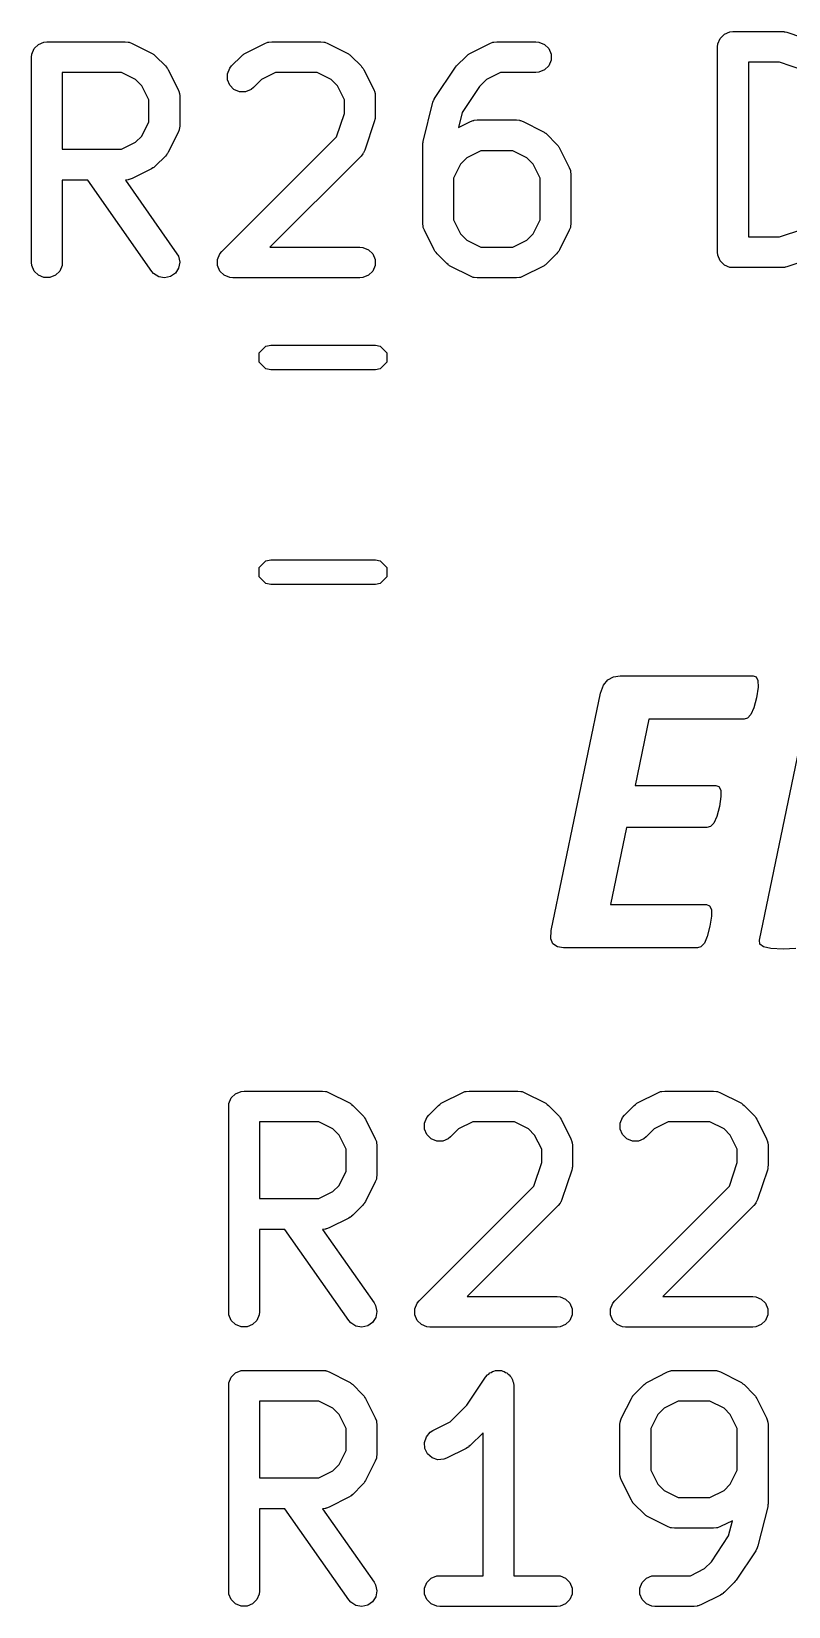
# Model space of a CAD drawing. Extents: x 34.8 to 94.5, y -157.8 to -74.1.
# Drawn here: x 53.65 to 57.34, y -156.49 to -148.82 of the extents above; entities that cross this region are included whole.
import ezdxf

# ---------------------------------------------------------------- set-up
doc = ezdxf.new("R2010")
doc.units = 0
doc.layers.add('BLACK', color=7, linetype='CONTINUOUS')

msp = doc.modelspace()

# ---------------------------------------------------------------- linework, layer by layer
at = {"layer": 'BLACK', "linetype": 'CONTINUOUS'}
for p, q in [((53.684046, -148.882459), (53.711082, -148.87126)), ((53.711082, -148.87126), (53.725714, -148.869819)), ((53.725714, -148.869819), (54.106666, -148.869819)), ((54.106666, -148.869819), (54.121298, -148.87126)), ((54.121298, -148.87126), (54.123787, -148.872291)), ((54.123787, -148.872291), (54.126475, -148.872482)), ((54.126475, -148.872482), (54.140207, -148.877737)), ((54.787411, -148.877737), (54.801142, -148.872482)), ((54.801142, -148.872482), (54.803831, -148.87229)), ((54.803831, -148.87229), (54.80632, -148.87126)), ((54.80632, -148.87126), (54.820952, -148.869819)), ((54.820952, -148.869819), (55.059047, -148.869819)), ((55.059047, -148.869819), (55.073679, -148.87126)), ((55.073679, -148.87126), (55.076168, -148.872291)), ((55.076168, -148.872291), (55.078856, -148.872482)), ((55.078856, -148.872482), (55.092588, -148.877737)), ((55.882649, -148.877737), (55.89638, -148.872482)), ((55.89638, -148.872482), (55.899069, -148.87229)), ((55.899069, -148.87229), (55.901558, -148.87126)), ((55.901558, -148.87126), (55.91619, -148.869819)), ((55.91619, -148.869819), (56.106666, -148.869819)), ((56.106666, -148.869819), (56.121298, -148.87126)), ((56.121298, -148.87126), (56.148334, -148.882459)), ((56.992155, -148.880187), (57.003354, -148.853151)), ((57.003354, -148.853151), (57.024046, -148.832459)), ((57.024046, -148.832459), (57.051082, -148.82126)), ((57.051082, -148.82126), (57.065714, -148.819819)), ((57.065714, -148.819819), (57.303809, -148.819819)), ((57.303809, -148.819819), (57.311214, -148.820548)), ((57.311214, -148.820548), (57.313189, -148.820408)), ((57.313189, -148.820408), (57.315786, -148.820998)), ((57.315786, -148.820998), (57.318441, -148.82126)), ((57.318441, -148.82126), (57.320272, -148.822018)), ((57.320272, -148.822018), (57.327526, -148.823668)), ((57.327526, -148.823668), (57.470383, -148.871287)), ((53.650714, -148.944819), (53.652155, -148.930187)), ((53.650714, -149.944819), (53.650714, -148.944819)), ((53.652155, -148.930187), (53.663354, -148.903151)), ((53.663354, -148.903151), (53.684046, -148.882459)), ((54.140207, -148.877737), (54.235445, -148.925356)), ((54.235445, -148.925356), (54.241744, -148.92932)), ((54.241744, -148.92932), (54.243572, -148.930078)), ((54.243572, -148.930078), (54.245628, -148.931766)), ((54.245628, -148.931766), (54.247888, -148.933188)), ((54.247888, -148.933188), (54.249187, -148.934686)), ((54.249187, -148.934686), (54.254937, -148.939405)), ((54.254937, -148.939405), (54.302556, -148.987024)), ((54.625062, -148.987024), (54.672681, -148.939405)), ((54.672681, -148.939405), (54.67843, -148.934686)), ((54.67843, -148.934686), (54.67973, -148.933188)), ((54.67973, -148.933188), (54.681989, -148.931766)), ((54.681989, -148.931766), (54.684046, -148.930078)), ((54.684046, -148.930078), (54.685873, -148.92932)), ((54.685873, -148.92932), (54.692173, -148.925356)), ((54.692173, -148.925356), (54.787411, -148.877737)), ((55.092588, -148.877737), (55.187826, -148.925356)), ((55.187826, -148.925356), (55.194125, -148.92932)), ((55.194125, -148.92932), (55.195953, -148.930078)), ((55.195953, -148.930078), (55.198009, -148.931766)), ((55.198009, -148.931766), (55.200269, -148.933188)), ((55.200269, -148.933188), (55.201568, -148.934686)), ((55.201568, -148.934686), (55.207318, -148.939405)), ((55.207318, -148.939405), (55.254937, -148.987024)), ((55.7203, -148.987024), (55.767919, -148.939405)), ((55.767919, -148.939405), (55.773668, -148.934686)), ((55.773668, -148.934686), (55.774968, -148.933188)), ((55.774968, -148.933188), (55.777227, -148.931766)), ((55.777227, -148.931766), (55.779284, -148.930078)), ((55.779284, -148.930078), (55.781111, -148.92932)), ((55.781111, -148.92932), (55.787411, -148.925356)), ((55.787411, -148.925356), (55.882649, -148.877737)), ((56.148334, -148.882459), (56.169026, -148.903151)), ((56.169026, -148.903151), (56.180225, -148.930187)), ((56.180225, -148.930187), (56.180225, -148.959451)), ((56.990714, -148.894819), (56.992155, -148.880187)), ((56.990714, -149.894819), (56.990714, -148.894819)), ((54.088961, -149.019819), (53.800714, -149.019819)), ((53.800714, -149.019819), (53.800714, -149.393628)), ((54.157477, -149.054077), (54.088961, -149.019819)), ((54.302556, -148.987024), (54.307274, -148.992773)), ((54.307274, -148.992773), (54.308773, -148.994073)), ((54.308773, -148.994073), (54.310194, -148.996332)), ((54.310194, -148.996332), (54.311883, -148.998389)), ((54.311883, -148.998389), (54.31264, -149.000216)), ((54.31264, -149.000216), (54.316605, -149.006516)), ((54.316605, -149.006516), (54.364224, -149.101754)), ((54.604536, -149.025426), (54.615735, -148.998389)), ((54.604536, -149.054688), (54.604536, -149.025426)), ((54.615735, -148.998389), (54.625062, -148.987024)), ((54.838657, -149.019819), (54.770141, -149.054077)), ((55.041342, -149.019819), (54.838657, -149.019819)), ((55.109858, -149.054077), (55.041342, -149.019819)), ((55.254937, -148.987024), (55.259655, -148.992773)), ((55.259655, -148.992773), (55.261154, -148.994073)), ((55.261154, -148.994073), (55.262575, -148.996332)), ((55.262575, -148.996332), (55.264264, -148.998389)), ((55.264264, -148.998389), (55.265021, -149.000216)), ((55.265021, -149.000216), (55.268986, -149.006516)), ((55.268986, -149.006516), (55.316605, -149.101754)), ((55.615691, -149.141311), (55.710929, -148.998454)), ((55.710929, -148.998454), (55.710963, -148.998411)), ((55.710963, -148.998411), (55.710973, -148.998389)), ((55.710973, -148.998389), (55.715461, -148.99292)), ((55.715461, -148.99292), (55.720245, -148.987079)), ((55.720245, -148.987079), (55.720266, -148.987064)), ((55.720266, -148.987064), (55.7203, -148.987024)), ((55.933895, -149.019819), (55.865379, -149.054077)), ((56.106666, -149.019819), (55.933895, -149.019819)), ((56.121298, -149.018378), (56.106666, -149.019819)), ((56.148334, -149.007179), (56.121298, -149.018378)), ((56.169026, -148.986487), (56.148334, -149.007179)), ((56.180225, -148.959451), (56.169026, -148.986487)), ((57.291639, -148.969819), (57.140714, -148.969819)), ((57.140714, -148.969819), (57.140714, -149.819819)), ((57.406152, -149.00799), (57.291639, -148.969819)), ((54.187884, -149.084484), (54.157477, -149.054077)), ((54.222142, -149.153), (54.187884, -149.084484)), ((54.364224, -149.101754), (54.369479, -149.115485)), ((54.615735, -149.081725), (54.604536, -149.054688)), ((54.636427, -149.102417), (54.615735, -149.081725)), ((54.663464, -149.113616), (54.636427, -149.102417)), ((54.719763, -149.102417), (54.692726, -149.113616)), ((54.731128, -149.09309), (54.719763, -149.102417)), ((54.770141, -149.054077), (54.731128, -149.09309)), ((55.140265, -149.084484), (55.109858, -149.054077)), ((55.174523, -149.153), (55.140265, -149.084484)), ((55.316605, -149.101754), (55.32186, -149.115485)), ((55.831617, -149.087838), (55.747705, -149.213707)), ((55.865379, -149.054077), (55.831617, -149.087838)), ((54.222142, -149.260447), (54.222142, -149.153)), ((54.369479, -149.115485), (54.36967, -149.118174)), ((54.36967, -149.118174), (54.370701, -149.120663)), ((54.370701, -149.120663), (54.372142, -149.135295)), ((54.372142, -149.135295), (54.372142, -149.278152)), ((54.692726, -149.113616), (54.663464, -149.113616)), ((55.174523, -149.218363), (55.174523, -149.153)), ((55.32186, -149.115485), (55.322051, -149.118174)), ((55.322051, -149.118174), (55.323082, -149.120663)), ((55.323082, -149.120663), (55.324523, -149.135295)), ((55.324523, -149.135295), (55.324523, -149.230533)), ((55.557715, -149.3552), (55.605334, -149.164724)), ((55.605334, -149.164724), (55.608414, -149.156101)), ((55.608414, -149.156101), (55.608774, -149.154285)), ((55.608774, -149.154285), (55.609652, -149.152637)), ((55.609652, -149.152637), (55.610281, -149.150878)), ((55.610281, -149.150878), (55.611384, -149.149389)), ((55.611384, -149.149389), (55.615691, -149.141311)), ((55.136351, -149.332876), (55.174523, -149.218363)), ((55.320674, -149.254251), (55.273055, -149.397107)), ((55.322323, -149.246995), (55.320674, -149.254251)), ((55.323082, -149.245165), (55.322323, -149.246995)), ((55.323343, -149.242511), (55.323082, -149.245165)), ((55.323934, -149.239914), (55.323343, -149.242511)), ((55.324523, -149.230533), (55.323793, -149.237939)), ((55.323793, -149.237939), (55.323934, -149.239914)), ((55.747705, -149.213707), (55.729181, -149.287804)), ((55.787411, -149.258689), (55.801142, -149.253434)), ((55.801142, -149.253434), (55.803831, -149.253242)), ((55.803831, -149.253242), (55.80632, -149.252212)), ((55.80632, -149.252212), (55.820952, -149.250771)), ((55.820952, -149.250771), (56.011428, -149.250771)), ((56.011428, -149.250771), (56.02606, -149.252212)), ((56.02606, -149.252212), (56.028549, -149.253243)), ((56.028549, -149.253243), (56.031237, -149.253434)), ((56.031237, -149.253434), (56.044969, -149.258689)), ((54.157477, -149.35937), (54.187884, -149.328963)), ((54.187884, -149.328963), (54.222142, -149.260447)), ((54.364224, -149.311693), (54.316605, -149.406931)), ((54.369479, -149.297962), (54.364224, -149.311693)), ((54.36967, -149.295272), (54.369479, -149.297962)), ((54.370701, -149.292784), (54.36967, -149.295272)), ((54.372142, -149.278152), (54.370701, -149.292784)), ((54.577443, -149.891786), (55.136351, -149.332876)), ((55.729181, -149.287804), (55.787411, -149.258689)), ((56.044969, -149.258689), (56.140207, -149.306308)), ((56.140207, -149.306308), (56.146506, -149.310272)), ((56.146506, -149.310272), (56.148334, -149.31103)), ((56.148334, -149.31103), (56.15039, -149.312718)), ((56.15039, -149.312718), (56.15265, -149.31414)), ((56.15265, -149.31414), (56.153949, -149.315638)), ((56.153949, -149.315638), (56.159699, -149.320357)), ((56.159699, -149.320357), (56.207318, -149.367976)), ((53.800714, -149.393628), (54.088961, -149.393628)), ((54.088961, -149.393628), (54.157477, -149.35937)), ((54.316605, -149.406931), (54.31264, -149.41323)), ((55.267061, -149.410533), (55.265296, -149.412567)), ((55.273055, -149.397107), (55.267061, -149.410533)), ((55.555476, -149.37339), (55.555727, -149.370836)), ((55.555476, -149.754342), (55.555476, -149.37339)), ((55.555565, -149.369744), (55.556374, -149.36427)), ((55.555727, -149.370836), (55.555565, -149.369744)), ((55.556374, -149.36427), (55.556917, -149.358758)), ((55.556917, -149.358758), (55.557339, -149.357736)), ((55.557339, -149.357736), (55.557715, -149.3552)), ((55.838657, -149.400771), (55.770141, -149.435029)), ((55.993723, -149.400771), (55.838657, -149.400771)), ((56.062239, -149.435029), (55.993723, -149.400771)), ((56.207318, -149.367976), (56.212036, -149.373725)), ((56.212036, -149.373725), (56.213535, -149.375025)), ((56.213535, -149.375025), (56.214956, -149.377284)), ((56.214956, -149.377284), (56.216645, -149.379341)), ((56.216645, -149.379341), (56.217402, -149.381168)), ((56.217402, -149.381168), (56.221367, -149.387468)), ((56.221367, -149.387468), (56.268986, -149.482706)), ((54.235445, -149.488091), (54.140207, -149.53571)), ((54.241744, -149.484126), (54.235445, -149.488091)), ((54.243572, -149.483369), (54.241744, -149.484126)), ((54.245628, -149.48168), (54.243572, -149.483369)), ((54.247888, -149.480259), (54.245628, -149.48168)), ((54.249187, -149.47876), (54.247888, -149.480259)), ((54.254937, -149.474042), (54.249187, -149.47876)), ((54.302556, -149.426423), (54.254937, -149.474042)), ((54.307274, -149.420673), (54.302556, -149.426423)), ((54.308773, -149.419374), (54.307274, -149.420673)), ((54.310194, -149.417114), (54.308773, -149.419374)), ((54.311883, -149.415058), (54.310194, -149.417114)), ((54.31264, -149.41323), (54.311883, -149.415058)), ((55.254937, -149.426423), (54.811542, -149.869819)), ((55.264265, -149.415058), (55.254937, -149.426423)), ((55.265296, -149.412567), (55.264265, -149.415058)), ((55.739734, -149.465436), (55.705476, -149.533952)), ((55.770141, -149.435029), (55.739734, -149.465436)), ((56.092646, -149.465436), (56.062239, -149.435029)), ((56.126904, -149.533952), (56.092646, -149.465436)), ((56.268986, -149.482706), (56.274241, -149.496437)), ((53.92476, -149.543628), (53.800714, -149.543628)), ((53.800714, -149.543628), (53.800714, -149.944819)), ((54.2357, -149.987829), (53.92476, -149.543628)), ((54.121298, -149.542187), (54.107781, -149.543518)), ((54.107781, -149.543518), (54.358585, -149.90181)), ((54.123787, -149.541155), (54.121298, -149.542187)), ((54.126475, -149.540965), (54.123787, -149.541155)), ((54.140207, -149.53571), (54.126475, -149.540965)), ((55.705476, -149.533952), (55.705476, -149.736637)), ((56.126904, -149.736637), (56.126904, -149.533952)), ((56.274241, -149.496437), (56.274432, -149.499126)), ((56.274432, -149.499126), (56.275463, -149.501615)), ((56.275463, -149.501615), (56.276904, -149.516247)), ((56.276904, -149.516247), (56.276904, -149.754342)), ((55.556917, -149.768974), (55.555476, -149.754342)), ((55.557948, -149.771463), (55.556917, -149.768974)), ((55.558139, -149.774151), (55.557948, -149.771463)), ((55.563394, -149.787883), (55.558139, -149.774151)), ((55.611013, -149.883121), (55.563394, -149.787883)), ((55.705476, -149.736637), (55.739734, -149.805153)), ((56.092645, -149.805153), (56.126904, -149.736637)), ((56.268986, -149.787883), (56.221367, -149.883121)), ((56.274241, -149.774152), (56.268986, -149.787883)), ((56.274432, -149.771462), (56.274241, -149.774152)), ((56.275463, -149.768974), (56.274432, -149.771462)), ((56.276904, -149.754342), (56.275463, -149.768974)), ((57.291639, -149.819819), (57.406152, -149.781647)), ((54.811542, -149.869819), (55.249523, -149.869819)), ((55.249523, -149.869819), (55.264155, -149.87126)), ((55.264155, -149.87126), (55.291191, -149.882459)), ((55.739734, -149.805153), (55.770141, -149.835561)), ((55.770141, -149.835561), (55.838657, -149.869819)), ((55.838657, -149.869819), (55.993723, -149.869819)), ((55.993723, -149.869819), (56.062238, -149.835561)), ((56.062238, -149.835561), (56.092645, -149.805153)), ((57.140714, -149.819819), (57.291639, -149.819819)), ((53.652155, -149.959451), (53.650714, -149.944819)), ((53.800714, -149.944819), (53.799273, -149.959451)), ((54.358585, -149.90181), (54.365795, -149.914623)), ((54.365795, -149.914623), (54.372124, -149.943194)), ((54.372124, -149.943194), (54.367039, -149.972012)), ((54.556917, -149.930187), (54.568116, -149.903151)), ((54.556917, -149.959451), (54.556917, -149.930187)), ((54.568116, -149.903151), (54.577443, -149.891786)), ((55.291191, -149.882459), (55.311883, -149.903151)), ((55.311883, -149.903151), (55.323082, -149.930187)), ((55.323082, -149.930187), (55.323082, -149.959451)), ((55.614976, -149.889417), (55.611013, -149.883121)), ((55.615734, -149.891247), (55.614976, -149.889417)), ((55.617423, -149.893305), (55.615734, -149.891247)), ((55.618845, -149.895564), (55.617423, -149.893305)), ((55.620343, -149.896863), (55.618845, -149.895564)), ((55.625061, -149.902612), (55.620343, -149.896863)), ((55.67268, -149.950232), (55.625061, -149.902612)), ((56.207318, -149.902613), (56.1597, -149.950232)), ((56.212036, -149.896863), (56.207318, -149.902613)), ((56.213535, -149.895564), (56.212036, -149.896863)), ((56.214956, -149.893305), (56.213535, -149.895564)), ((56.216646, -149.891247), (56.214956, -149.893305)), ((56.217403, -149.889417), (56.216646, -149.891247)), ((56.221367, -149.883121), (56.217403, -149.889417)), ((56.992155, -149.909451), (56.990714, -149.894819)), ((57.003354, -149.936487), (56.992155, -149.909451)), ((57.024046, -149.957179), (57.003354, -149.936487)), ((57.470383, -149.918351), (57.327526, -149.96597)), ((53.663354, -149.986487), (53.652155, -149.959451)), ((53.684046, -150.007179), (53.663354, -149.986487)), ((53.711082, -150.018378), (53.684046, -150.007179)), ((53.740346, -150.018378), (53.711082, -150.018378)), ((53.767382, -150.007179), (53.740346, -150.018378)), ((53.788074, -149.986487), (53.767382, -150.007179)), ((53.799273, -149.959451), (53.788074, -149.986487)), ((54.245271, -149.998989), (54.2357, -149.987829)), ((54.26995, -150.014716), (54.245271, -149.998989)), ((54.298767, -150.019802), (54.26995, -150.014716)), ((54.327338, -150.013472), (54.298767, -150.019802)), ((54.351312, -149.99669), (54.327338, -150.013472)), ((54.367039, -149.972012), (54.351312, -149.99669)), ((54.568116, -149.986487), (54.556917, -149.959451)), ((54.588808, -150.007179), (54.568116, -149.986487)), ((54.615844, -150.018378), (54.588808, -150.007179)), ((54.630476, -150.019819), (54.615844, -150.018378)), ((55.249523, -150.019819), (54.630476, -150.019819)), ((55.264155, -150.018378), (55.249523, -150.019819)), ((55.291191, -150.007179), (55.264155, -150.018378)), ((55.311883, -149.986487), (55.291191, -150.007179)), ((55.323082, -149.959451), (55.311883, -149.986487)), ((55.678429, -149.95495), (55.67268, -149.950232)), ((55.67973, -149.95645), (55.678429, -149.95495)), ((55.681989, -149.957872), (55.67973, -149.95645)), ((55.684046, -149.95956), (55.681989, -149.957872)), ((55.685873, -149.960317), (55.684046, -149.95956)), ((55.692173, -149.964282), (55.685873, -149.960317)), ((55.787411, -150.011901), (55.692173, -149.964282)), ((55.801142, -150.017156), (55.787411, -150.011901)), ((55.803831, -150.017347), (55.801142, -150.017156)), ((55.80632, -150.018378), (55.803831, -150.017347)), ((55.820952, -150.019819), (55.80632, -150.018378)), ((56.011428, -150.019819), (55.820952, -150.019819)), ((56.02606, -150.018378), (56.011428, -150.019819)), ((56.028549, -150.017346), (56.02606, -150.018378)), ((56.031237, -150.017156), (56.028549, -150.017346)), ((56.044969, -150.011901), (56.031237, -150.017156)), ((56.140207, -149.964282), (56.044969, -150.011901)), ((56.146506, -149.960317), (56.140207, -149.964282)), ((56.148334, -149.95956), (56.146506, -149.960317)), ((56.15039, -149.957872), (56.148334, -149.95956)), ((56.15265, -149.95645), (56.15039, -149.957872)), ((56.15395, -149.95495), (56.15265, -149.95645)), ((56.1597, -149.950232), (56.15395, -149.95495)), ((57.051082, -149.968378), (57.024046, -149.957179)), ((57.065714, -149.969819), (57.051082, -149.968378)), ((57.303809, -149.969819), (57.065714, -149.969819)), ((57.311214, -149.969089), (57.303809, -149.969819)), ((57.313189, -149.96923), (57.311214, -149.969089)), ((57.315786, -149.968639), (57.313189, -149.96923)), ((57.318441, -149.968378), (57.315786, -149.968639)), ((57.320272, -149.967619), (57.318441, -149.968378)), ((57.327526, -149.96597), (57.320272, -149.967619)), ((54.759843, -150.384539), (54.792315, -150.352067)), ((54.759843, -150.430461), (54.759843, -150.384539)), ((54.792315, -150.352067), (54.815276, -150.3475)), ((54.815276, -150.3475), (55.324724, -150.3475)), ((55.324724, -150.3475), (55.347685, -150.352067)), ((55.347685, -150.352067), (55.380157, -150.384539)), ((55.380157, -150.384539), (55.380157, -150.430461)), ((54.792315, -150.462933), (54.759843, -150.430461)), ((54.815276, -150.4675), (54.792315, -150.462933)), ((55.324724, -150.4675), (54.815276, -150.4675)), ((55.347685, -150.462933), (55.324724, -150.4675)), ((55.380157, -150.430461), (55.347685, -150.462933)), ((54.759843, -151.429539), (54.792315, -151.397067)), ((54.792315, -151.397067), (54.815276, -151.3925)), ((54.815276, -151.3925), (55.324724, -151.3925)), ((55.324724, -151.3925), (55.347685, -151.397067)), ((55.347685, -151.397067), (55.380157, -151.429539)), ((54.759843, -151.475461), (54.759843, -151.429539)), ((54.792315, -151.507933), (54.759843, -151.475461)), ((55.380157, -151.475461), (55.347685, -151.507933)), ((55.380157, -151.429539), (55.380157, -151.475461)), ((54.815276, -151.5125), (54.792315, -151.507933)), ((55.324724, -151.5125), (54.815276, -151.5125)), ((55.347685, -151.507933), (55.324724, -151.5125)), ((56.420528, -152.042723), (56.434968, -152.002567)), ((56.434968, -152.002567), (56.456523, -151.977693)), ((56.456523, -151.977693), (56.484883, -151.962706)), ((56.484883, -151.962706), (56.516332, -151.957726)), ((56.516332, -151.957726), (57.163789, -151.957726)), ((57.163789, -151.957726), (57.17881, -151.962855)), ((57.17881, -151.962855), (57.187053, -151.980807)), ((57.187786, -152.013597), (57.179726, -152.064247)), ((57.187053, -151.980807), (57.187786, -152.013597)), ((56.180468, -153.197503), (56.420528, -152.042723)), ((57.179726, -152.064247), (57.167087, -152.112973)), ((57.194839, -153.245405), (57.440211, -152.065163)), ((56.656924, -152.168752), (56.58988, -152.491153)), ((57.119917, -152.168752), (56.656924, -152.168752)), ((57.137136, -152.163165), (57.119917, -152.168752)), ((57.15289, -152.145213), (57.137136, -152.163165)), ((57.167087, -152.112973), (57.15289, -152.145213)), ((56.58988, -152.491153), (56.981798, -152.491153)), ((56.981798, -152.491153), (56.997094, -152.496831)), ((56.997094, -152.496831), (57.005978, -152.514142)), ((57.006894, -152.545833), (56.999383, -152.594284)), ((57.005978, -152.514142), (57.006894, -152.545833)), ((56.999383, -152.594284), (56.986652, -152.643285)), ((56.54729, -152.696317), (56.469254, -153.071474)), ((56.939208, -152.696317), (56.54729, -152.696317)), ((56.956702, -152.691279), (56.939208, -152.696317)), ((56.97273, -152.674426), (56.956702, -152.691279)), ((56.986652, -152.643285), (56.97273, -152.674426)), ((56.469254, -153.071474), (56.936277, -153.071474)), ((56.936277, -153.071474), (56.951573, -153.077152)), ((56.951573, -153.077152), (56.960457, -153.095013)), ((56.961281, -153.127344), (56.953496, -153.176987)), ((56.960457, -153.095013), (56.961281, -153.127344)), ((56.178405, -153.238632), (56.180468, -153.197503)), ((56.189444, -153.262533), (56.178405, -153.238632)), ((56.940582, -153.226721), (56.926385, -153.258961)), ((56.953496, -153.176987), (56.940582, -153.226721)), ((57.196487, -153.263815), (57.194839, -153.245405)), ((56.210855, -153.277247), (56.189444, -153.262533)), ((56.240918, -153.2825), (56.210855, -153.277247)), ((56.892405, -153.2825), (56.240918, -153.2825)), ((56.910082, -153.276912), (56.892405, -153.2825)), ((56.926385, -153.258961), (56.910082, -153.276912)), ((57.213798, -153.277096), (57.196487, -153.263815)), ((57.250709, -153.285247), (57.213798, -153.277096)), ((57.310152, -153.288361), (57.250709, -153.285247)), ((57.371426, -153.285247), (57.310152, -153.288361)), ((54.612155, -154.040187), (54.623354, -154.013151)), ((54.623354, -154.013151), (54.644046, -153.992459)), ((54.644046, -153.992459), (54.671082, -153.98126)), ((54.671082, -153.98126), (54.685714, -153.979819)), ((54.685714, -153.979819), (55.066666, -153.979819)), ((55.066666, -153.979819), (55.081298, -153.98126)), ((55.081298, -153.98126), (55.083787, -153.982291)), ((55.083787, -153.982291), (55.086475, -153.982482)), ((55.086475, -153.982482), (55.100207, -153.987737)), ((55.100207, -153.987737), (55.195445, -154.035356)), ((55.652173, -154.035356), (55.747411, -153.987737)), ((55.747411, -153.987737), (55.761142, -153.982482)), ((55.761142, -153.982482), (55.763831, -153.98229)), ((55.763831, -153.98229), (55.76632, -153.98126)), ((55.76632, -153.98126), (55.780952, -153.979819)), ((55.780952, -153.979819), (56.019047, -153.979819)), ((56.019047, -153.979819), (56.033679, -153.98126)), ((56.033679, -153.98126), (56.036168, -153.982291)), ((56.036168, -153.982291), (56.038856, -153.982482)), ((56.038856, -153.982482), (56.052588, -153.987737)), ((56.052588, -153.987737), (56.147826, -154.035356)), ((56.604554, -154.035356), (56.699792, -153.987737)), ((56.699792, -153.987737), (56.713523, -153.982482)), ((56.713523, -153.982482), (56.716212, -153.98229)), ((56.716212, -153.98229), (56.718701, -153.98126)), ((56.718701, -153.98126), (56.733333, -153.979819)), ((56.733333, -153.979819), (56.971428, -153.979819)), ((56.971428, -153.979819), (56.98606, -153.98126)), ((56.98606, -153.98126), (56.988549, -153.982291)), ((56.988549, -153.982291), (56.991237, -153.982482)), ((56.991237, -153.982482), (57.004969, -153.987737)), ((57.004969, -153.987737), (57.100207, -154.035356)), ((54.610714, -154.054819), (54.612155, -154.040187)), ((54.610714, -155.054819), (54.610714, -154.054819)), ((55.195445, -154.035356), (55.201744, -154.03932)), ((55.201744, -154.03932), (55.203572, -154.040078)), ((55.203572, -154.040078), (55.205628, -154.041766)), ((55.205628, -154.041766), (55.207888, -154.043188)), ((55.207888, -154.043188), (55.209187, -154.044686)), ((55.209187, -154.044686), (55.214937, -154.049405)), ((55.214937, -154.049405), (55.262556, -154.097024)), ((55.585062, -154.097024), (55.632681, -154.049405)), ((55.632681, -154.049405), (55.63843, -154.044686)), ((55.63843, -154.044686), (55.63973, -154.043188)), ((55.63973, -154.043188), (55.641989, -154.041766)), ((55.641989, -154.041766), (55.644046, -154.040078)), ((55.644046, -154.040078), (55.645873, -154.03932)), ((55.645873, -154.03932), (55.652173, -154.035356)), ((56.147826, -154.035356), (56.154125, -154.03932)), ((56.154125, -154.03932), (56.155953, -154.040078)), ((56.155953, -154.040078), (56.158009, -154.041766)), ((56.158009, -154.041766), (56.160269, -154.043188)), ((56.160269, -154.043188), (56.161568, -154.044686)), ((56.161568, -154.044686), (56.167318, -154.049405)), ((56.167318, -154.049405), (56.214937, -154.097024)), ((56.537443, -154.097024), (56.585062, -154.049405)), ((56.585062, -154.049405), (56.590811, -154.044686)), ((56.590811, -154.044686), (56.592111, -154.043188)), ((56.592111, -154.043188), (56.59437, -154.041766)), ((56.59437, -154.041766), (56.596427, -154.040078)), ((56.596427, -154.040078), (56.598254, -154.03932)), ((56.598254, -154.03932), (56.604554, -154.035356)), ((57.100207, -154.035356), (57.106506, -154.03932)), ((57.106506, -154.03932), (57.108334, -154.040078)), ((57.108334, -154.040078), (57.11039, -154.041766)), ((57.11039, -154.041766), (57.11265, -154.043188)), ((57.11265, -154.043188), (57.113949, -154.044686)), ((57.113949, -154.044686), (57.119699, -154.049405)), ((57.119699, -154.049405), (57.167318, -154.097024)), ((55.048961, -154.129819), (54.760714, -154.129819)), ((54.760714, -154.129819), (54.760714, -154.503628)), ((55.117477, -154.164077), (55.048961, -154.129819)), ((55.147884, -154.194484), (55.117477, -154.164077)), ((55.262556, -154.097024), (55.267274, -154.102773)), ((55.267274, -154.102773), (55.268773, -154.104073)), ((55.268773, -154.104073), (55.270194, -154.106332)), ((55.270194, -154.106332), (55.271883, -154.108389)), ((55.271883, -154.108389), (55.27264, -154.110216)), ((55.27264, -154.110216), (55.276605, -154.116516)), ((55.276605, -154.116516), (55.324224, -154.211754)), ((55.564536, -154.135426), (55.575735, -154.108389)), ((55.564536, -154.164688), (55.564536, -154.135426)), ((55.575735, -154.191725), (55.564536, -154.164688)), ((55.575735, -154.108389), (55.585062, -154.097024)), ((55.730141, -154.164077), (55.691128, -154.20309)), ((55.798657, -154.129819), (55.730141, -154.164077)), ((56.001342, -154.129819), (55.798657, -154.129819)), ((56.069858, -154.164077), (56.001342, -154.129819)), ((56.100265, -154.194484), (56.069858, -154.164077)), ((56.214937, -154.097024), (56.219655, -154.102773)), ((56.219655, -154.102773), (56.221154, -154.104073)), ((56.221154, -154.104073), (56.222575, -154.106332)), ((56.222575, -154.106332), (56.224264, -154.108389)), ((56.224264, -154.108389), (56.225021, -154.110216)), ((56.225021, -154.110216), (56.228986, -154.116516)), ((56.228986, -154.116516), (56.276605, -154.211754)), ((56.516917, -154.135426), (56.528116, -154.108389)), ((56.516917, -154.164688), (56.516917, -154.135426)), ((56.528116, -154.191725), (56.516917, -154.164688)), ((56.528116, -154.108389), (56.537443, -154.097024)), ((56.682522, -154.164077), (56.643509, -154.20309)), ((56.751038, -154.129819), (56.682522, -154.164077)), ((56.953723, -154.129819), (56.751038, -154.129819)), ((57.022239, -154.164077), (56.953723, -154.129819)), ((57.052646, -154.194484), (57.022239, -154.164077)), ((57.167318, -154.097024), (57.172036, -154.102773)), ((57.172036, -154.102773), (57.173535, -154.104073)), ((57.173535, -154.104073), (57.174956, -154.106332)), ((57.174956, -154.106332), (57.176645, -154.108389)), ((57.176645, -154.108389), (57.177402, -154.110216)), ((57.177402, -154.110216), (57.181367, -154.116516)), ((57.181367, -154.116516), (57.228986, -154.211754)), ((55.182142, -154.263), (55.147884, -154.194484)), ((55.324224, -154.211754), (55.329479, -154.225485)), ((55.329479, -154.225485), (55.32967, -154.228174)), ((55.32967, -154.228174), (55.330701, -154.230663)), ((55.330701, -154.230663), (55.332142, -154.245295)), ((55.596427, -154.212417), (55.575735, -154.191725)), ((55.623464, -154.223616), (55.596427, -154.212417)), ((55.652726, -154.223616), (55.623464, -154.223616)), ((55.679763, -154.212417), (55.652726, -154.223616)), ((55.691128, -154.20309), (55.679763, -154.212417)), ((56.134523, -154.263), (56.100265, -154.194484)), ((56.276605, -154.211754), (56.28186, -154.225485)), ((56.28186, -154.225485), (56.282051, -154.228174)), ((56.282051, -154.228174), (56.283082, -154.230663)), ((56.283082, -154.230663), (56.284523, -154.245295)), ((56.548808, -154.212417), (56.528116, -154.191725)), ((56.575845, -154.223616), (56.548808, -154.212417)), ((56.605107, -154.223616), (56.575845, -154.223616)), ((56.632144, -154.212417), (56.605107, -154.223616)), ((56.643509, -154.20309), (56.632144, -154.212417)), ((57.086904, -154.263), (57.052646, -154.194484)), ((57.228986, -154.211754), (57.234241, -154.225485)), ((57.234241, -154.225485), (57.234432, -154.228174)), ((57.234432, -154.228174), (57.235463, -154.230663)), ((57.235463, -154.230663), (57.236904, -154.245295)), ((55.182142, -154.370447), (55.182142, -154.263)), ((55.332142, -154.245295), (55.332142, -154.388152)), ((56.134523, -154.328363), (56.134523, -154.263)), ((56.284523, -154.245295), (56.284523, -154.340533)), ((57.086904, -154.328363), (57.086904, -154.263)), ((57.236904, -154.245295), (57.236904, -154.340533)), ((55.147884, -154.438963), (55.182142, -154.370447)), ((55.332142, -154.388152), (55.330701, -154.402784)), ((56.096351, -154.442876), (56.134523, -154.328363)), ((56.280674, -154.364251), (56.233055, -154.507107)), ((56.282323, -154.356995), (56.280674, -154.364251)), ((56.283082, -154.355165), (56.282323, -154.356995)), ((56.283343, -154.352511), (56.283082, -154.355165)), ((56.283934, -154.349914), (56.283343, -154.352511)), ((56.284523, -154.340533), (56.283793, -154.347939)), ((56.283793, -154.347939), (56.283934, -154.349914)), ((57.048732, -154.442876), (57.086904, -154.328363)), ((57.233055, -154.364251), (57.185436, -154.507107)), ((57.234704, -154.356995), (57.233055, -154.364251)), ((57.235463, -154.355165), (57.234704, -154.356995)), ((57.235724, -154.352511), (57.235463, -154.355165)), ((57.236315, -154.349914), (57.235724, -154.352511)), ((57.236904, -154.340533), (57.236174, -154.347939)), ((57.236174, -154.347939), (57.236315, -154.349914)), ((55.048961, -154.503628), (55.117477, -154.46937)), ((55.117477, -154.46937), (55.147884, -154.438963)), ((55.324224, -154.421693), (55.276605, -154.516931)), ((55.329479, -154.407962), (55.324224, -154.421693)), ((55.32967, -154.405272), (55.329479, -154.407962)), ((55.330701, -154.402784), (55.32967, -154.405272)), ((55.537443, -155.001786), (56.096351, -154.442876)), ((56.489824, -155.001786), (57.048732, -154.442876)), ((54.760714, -154.503628), (55.048961, -154.503628)), ((55.262556, -154.536423), (55.214937, -154.584042)), ((55.267274, -154.530673), (55.262556, -154.536423)), ((55.268773, -154.529374), (55.267274, -154.530673)), ((55.270194, -154.527114), (55.268773, -154.529374)), ((55.271883, -154.525058), (55.270194, -154.527114)), ((55.27264, -154.52323), (55.271883, -154.525058)), ((55.276605, -154.516931), (55.27264, -154.52323)), ((56.214937, -154.536423), (55.771542, -154.979819)), ((56.224265, -154.525058), (56.214937, -154.536423)), ((56.225296, -154.522567), (56.224265, -154.525058)), ((56.227061, -154.520533), (56.225296, -154.522567)), ((56.233055, -154.507107), (56.227061, -154.520533)), ((57.167318, -154.536423), (56.723923, -154.979819)), ((57.176646, -154.525058), (57.167318, -154.536423)), ((57.177677, -154.522567), (57.176646, -154.525058)), ((57.179442, -154.520533), (57.177677, -154.522567)), ((57.185436, -154.507107), (57.179442, -154.520533)), ((55.195445, -154.598091), (55.100207, -154.64571)), ((55.201744, -154.594126), (55.195445, -154.598091)), ((55.203572, -154.593369), (55.201744, -154.594126)), ((55.205628, -154.59168), (55.203572, -154.593369)), ((55.207888, -154.590259), (55.205628, -154.59168)), ((55.209187, -154.58876), (55.207888, -154.590259)), ((55.214937, -154.584042), (55.209187, -154.58876)), ((54.88476, -154.653628), (54.760714, -154.653628)), ((54.760714, -154.653628), (54.760714, -155.054819)), ((55.1957, -155.097829), (54.88476, -154.653628)), ((55.081298, -154.652187), (55.067781, -154.653518)), ((55.067781, -154.653518), (55.318585, -155.01181)), ((55.083787, -154.651155), (55.081298, -154.652187)), ((55.086475, -154.650965), (55.083787, -154.651155)), ((55.100207, -154.64571), (55.086475, -154.650965)), ((55.528116, -155.013151), (55.537443, -155.001786)), ((55.771542, -154.979819), (56.209523, -154.979819)), ((56.209523, -154.979819), (56.224155, -154.98126)), ((56.224155, -154.98126), (56.251191, -154.992459)), ((56.251191, -154.992459), (56.271883, -155.013151)), ((56.480497, -155.013151), (56.489824, -155.001786)), ((56.723923, -154.979819), (57.161904, -154.979819)), ((57.161904, -154.979819), (57.176536, -154.98126)), ((57.176536, -154.98126), (57.203572, -154.992459)), ((57.203572, -154.992459), (57.224264, -155.013151)), ((54.612155, -155.069451), (54.610714, -155.054819)), ((54.623354, -155.096487), (54.612155, -155.069451)), ((54.759273, -155.069451), (54.748074, -155.096487)), ((54.760714, -155.054819), (54.759273, -155.069451)), ((55.327039, -155.082012), (55.311312, -155.10669)), ((55.318585, -155.01181), (55.325795, -155.024623)), ((55.325795, -155.024623), (55.332124, -155.053194)), ((55.332124, -155.053194), (55.327039, -155.082012)), ((55.516917, -155.040187), (55.528116, -155.013151)), ((55.516917, -155.069451), (55.516917, -155.040187)), ((55.528116, -155.096487), (55.516917, -155.069451)), ((56.271883, -155.013151), (56.283082, -155.040187)), ((56.283082, -155.069451), (56.271883, -155.096487)), ((56.283082, -155.040187), (56.283082, -155.069451)), ((56.469298, -155.040187), (56.480497, -155.013151)), ((56.469298, -155.069451), (56.469298, -155.040187)), ((56.480497, -155.096487), (56.469298, -155.069451)), ((57.224264, -155.013151), (57.235463, -155.040187)), ((57.235463, -155.069451), (57.224264, -155.096487)), ((57.235463, -155.040187), (57.235463, -155.069451)), ((54.644046, -155.117179), (54.623354, -155.096487)), ((54.671082, -155.128378), (54.644046, -155.117179)), ((54.700346, -155.128378), (54.671082, -155.128378)), ((54.727382, -155.117179), (54.700346, -155.128378)), ((54.748074, -155.096487), (54.727382, -155.117179)), ((55.205271, -155.108989), (55.1957, -155.097829)), ((55.22995, -155.124716), (55.205271, -155.108989)), ((55.258767, -155.129802), (55.22995, -155.124716)), ((55.287338, -155.123472), (55.258767, -155.129802)), ((55.311312, -155.10669), (55.287338, -155.123472)), ((55.548808, -155.117179), (55.528116, -155.096487)), ((55.575844, -155.128378), (55.548808, -155.117179)), ((55.590476, -155.129819), (55.575844, -155.128378)), ((56.209523, -155.129819), (55.590476, -155.129819)), ((56.224155, -155.128378), (56.209523, -155.129819)), ((56.251191, -155.117179), (56.224155, -155.128378)), ((56.271883, -155.096487), (56.251191, -155.117179)), ((56.501189, -155.117179), (56.480497, -155.096487)), ((56.528225, -155.128378), (56.501189, -155.117179)), ((56.542857, -155.129819), (56.528225, -155.128378)), ((57.161904, -155.129819), (56.542857, -155.129819)), ((57.176536, -155.128378), (57.161904, -155.129819)), ((57.203572, -155.117179), (57.176536, -155.128378)), ((57.224264, -155.096487), (57.203572, -155.117179)), ((54.612155, -155.400187), (54.623354, -155.373151)), ((54.623354, -155.373151), (54.644046, -155.352459)), ((54.644046, -155.352459), (54.671082, -155.34126)), ((54.671082, -155.34126), (54.685714, -155.339819)), ((54.685714, -155.339819), (55.066666, -155.339819)), ((55.066666, -155.339819), (55.081298, -155.34126)), ((55.081298, -155.34126), (55.083787, -155.342291)), ((55.083787, -155.342291), (55.086475, -155.342482)), ((55.086475, -155.342482), (55.100207, -155.347737)), ((55.100207, -155.347737), (55.195445, -155.395356)), ((55.770285, -155.509896), (55.861405, -155.373216)), ((55.861405, -155.373216), (55.861439, -155.373173)), ((55.861439, -155.373173), (55.861449, -155.373151)), ((55.861449, -155.373151), (55.8615, -155.373099)), ((55.8615, -155.373099), (55.870721, -155.361841)), ((55.870721, -155.361841), (55.87689, -155.357709)), ((55.87689, -155.357709), (55.882141, -155.352459)), ((55.882141, -155.352459), (55.88893, -155.349646)), ((55.88893, -155.349646), (55.895036, -155.345558)), ((55.895036, -155.345558), (55.902316, -155.344101)), ((55.902316, -155.344101), (55.909177, -155.34126)), ((55.909177, -155.34126), (55.916525, -155.34126)), ((55.916525, -155.34126), (55.92373, -155.339819)), ((55.92373, -155.339819), (55.931014, -155.34126)), ((55.931014, -155.34126), (55.938441, -155.34126)), ((55.938441, -155.34126), (55.945229, -155.344072)), ((55.945229, -155.344072), (55.952438, -155.345498)), ((55.952438, -155.345498), (55.958617, -155.349617)), ((55.958617, -155.349617), (55.965477, -155.352459)), ((55.965477, -155.352459), (55.97067, -155.357652)), ((55.97067, -155.357652), (55.976787, -155.36173)), ((55.976787, -155.36173), (55.98092, -155.367902)), ((55.98092, -155.367902), (55.986169, -155.373151)), ((55.986169, -155.373151), (55.98898, -155.379938)), ((55.98898, -155.379938), (55.99307, -155.386045)), ((55.99307, -155.386045), (55.994526, -155.393326)), ((55.994526, -155.393326), (55.997368, -155.400187)), ((56.652173, -155.395356), (56.747411, -155.347737)), ((56.747411, -155.347737), (56.761142, -155.342482)), ((56.761142, -155.342482), (56.763831, -155.34229)), ((56.763831, -155.34229), (56.76632, -155.34126)), ((56.76632, -155.34126), (56.780952, -155.339819)), ((56.780952, -155.339819), (56.971428, -155.339819)), ((56.971428, -155.339819), (56.98606, -155.34126)), ((56.98606, -155.34126), (56.988549, -155.342291)), ((56.988549, -155.342291), (56.991237, -155.342482)), ((56.991237, -155.342482), (57.004969, -155.347737)), ((57.004969, -155.347737), (57.100207, -155.395356)), ((54.610714, -155.414819), (54.612155, -155.400187)), ((54.610714, -156.414819), (54.610714, -155.414819)), ((55.195445, -155.395356), (55.201744, -155.39932)), ((55.201744, -155.39932), (55.203572, -155.400078)), ((55.203572, -155.400078), (55.205628, -155.401766)), ((55.205628, -155.401766), (55.207888, -155.403188)), ((55.207888, -155.403188), (55.209187, -155.404686)), ((55.209187, -155.404686), (55.214937, -155.409405)), ((55.214937, -155.409405), (55.262556, -155.457024)), ((55.262556, -155.457024), (55.267274, -155.462773)), ((55.267274, -155.462773), (55.268773, -155.464073)), ((55.268773, -155.464073), (55.270194, -155.466332)), ((55.270194, -155.466332), (55.271883, -155.468389)), ((55.271883, -155.468389), (55.27264, -155.470216)), ((55.27264, -155.470216), (55.276605, -155.476516)), ((55.997368, -155.400187), (55.998793, -155.414663)), ((55.998793, -155.414663), (55.998809, -155.41474)), ((55.998809, -155.41474), (55.998803, -155.414766)), ((55.998803, -155.414766), (55.998809, -155.414819)), ((55.998809, -155.414819), (55.998809, -156.339819)), ((56.571013, -155.476516), (56.574977, -155.470216)), ((56.574977, -155.470216), (56.575735, -155.468389)), ((56.575735, -155.468389), (56.577423, -155.466332)), ((56.577423, -155.466332), (56.578845, -155.464073)), ((56.578845, -155.464073), (56.580343, -155.462773)), ((56.580343, -155.462773), (56.585062, -155.457024)), ((56.585062, -155.457024), (56.632681, -155.409405)), ((56.632681, -155.409405), (56.63843, -155.404686)), ((56.63843, -155.404686), (56.63973, -155.403188)), ((56.63973, -155.403188), (56.641989, -155.401766)), ((56.641989, -155.401766), (56.644046, -155.400078)), ((56.644046, -155.400078), (56.645873, -155.39932)), ((56.645873, -155.39932), (56.652173, -155.395356)), ((57.100207, -155.395356), (57.106506, -155.39932)), ((57.106506, -155.39932), (57.108334, -155.400078)), ((57.108334, -155.400078), (57.11039, -155.401766)), ((57.11039, -155.401766), (57.11265, -155.403188)), ((57.11265, -155.403188), (57.113949, -155.404686)), ((57.113949, -155.404686), (57.119699, -155.409405)), ((57.119699, -155.409405), (57.167318, -155.457024)), ((57.167318, -155.457024), (57.172036, -155.462773)), ((57.172036, -155.462773), (57.173535, -155.464073)), ((57.173535, -155.464073), (57.174956, -155.466332)), ((57.174956, -155.466332), (57.176645, -155.468389)), ((57.176645, -155.468389), (57.177402, -155.470216)), ((57.177402, -155.470216), (57.181367, -155.476516)), ((55.048961, -155.489819), (54.760714, -155.489819)), ((54.760714, -155.489819), (54.760714, -155.863628)), ((55.117477, -155.524077), (55.048961, -155.489819)), ((55.147884, -155.554484), (55.117477, -155.524077)), ((55.276605, -155.476516), (55.324224, -155.571754)), ((55.688906, -155.591275), (55.770285, -155.509896)), ((56.523394, -155.571754), (56.571013, -155.476516)), ((56.730141, -155.524077), (56.699734, -155.554484)), ((56.798657, -155.489819), (56.730141, -155.524077)), ((56.953723, -155.489819), (56.798657, -155.489819)), ((57.022239, -155.524077), (56.953723, -155.489819)), ((57.052646, -155.554484), (57.022239, -155.524077)), ((57.181367, -155.476516), (57.228986, -155.571754)), ((55.182142, -155.623), (55.147884, -155.554484)), ((55.182142, -155.730447), (55.182142, -155.623)), ((55.324224, -155.571754), (55.329479, -155.585485)), ((55.329479, -155.585485), (55.32967, -155.588174)), ((55.32967, -155.588174), (55.330701, -155.590663)), ((55.330701, -155.590663), (55.332142, -155.605295)), ((55.332142, -155.605295), (55.332142, -155.748152)), ((55.604554, -155.633451), (55.688906, -155.591275)), ((56.515476, -155.605295), (56.516917, -155.590663)), ((56.515476, -155.84339), (56.515476, -155.605295)), ((56.516917, -155.590663), (56.517948, -155.588173)), ((56.517948, -155.588173), (56.518139, -155.585486)), ((56.518139, -155.585486), (56.523394, -155.571754)), ((56.699734, -155.554484), (56.665476, -155.623)), ((56.665476, -155.623), (56.665476, -155.825685)), ((57.086904, -155.623), (57.052646, -155.554484)), ((57.086904, -155.825685), (57.086904, -155.623)), ((57.228986, -155.571754), (57.234241, -155.585485)), ((57.234241, -155.585485), (57.234432, -155.588174)), ((57.234432, -155.588174), (57.235463, -155.590663)), ((57.235463, -155.590663), (57.236904, -155.605295)), ((57.236904, -155.605295), (57.236904, -155.986247)), ((55.563684, -155.691152), (55.572938, -155.663391)), ((55.565758, -155.720342), (55.563684, -155.691152)), ((55.572938, -155.663391), (55.592111, -155.641283)), ((55.592111, -155.641283), (55.604554, -155.633451)), ((55.848809, -155.643504), (55.786366, -155.705947)), ((55.848809, -156.339819), (55.848809, -155.643504)), ((55.147884, -155.798963), (55.182142, -155.730447)), ((55.329479, -155.767962), (55.324224, -155.781693)), ((55.32967, -155.765272), (55.329479, -155.767962)), ((55.330701, -155.762784), (55.32967, -155.765272)), ((55.332142, -155.748152), (55.330701, -155.762784)), ((55.578845, -155.746517), (55.565758, -155.720342)), ((55.600953, -155.76569), (55.578845, -155.746517)), ((55.628714, -155.774944), (55.600953, -155.76569)), ((55.657904, -155.77287), (55.628714, -155.774944)), ((55.671636, -155.767615), (55.657904, -155.77287)), ((55.766874, -155.719996), (55.671636, -155.767615)), ((55.773173, -155.716031), (55.766874, -155.719996)), ((55.775001, -155.715274), (55.773173, -155.716031)), ((55.777057, -155.713585), (55.775001, -155.715274)), ((55.779317, -155.712164), (55.777057, -155.713585)), ((55.780616, -155.710665), (55.779317, -155.712164)), ((55.786366, -155.705947), (55.780616, -155.710665)), ((55.048961, -155.863628), (55.117477, -155.82937)), ((55.117477, -155.82937), (55.147884, -155.798963)), ((55.324224, -155.781693), (55.276605, -155.876931)), ((56.516917, -155.858022), (56.515476, -155.84339)), ((56.665476, -155.825685), (56.699734, -155.894201)), ((57.052646, -155.894201), (57.086904, -155.825685)), ((54.760714, -155.863628), (55.048961, -155.863628)), ((55.262556, -155.896423), (55.214937, -155.944042)), ((55.267274, -155.890673), (55.262556, -155.896423)), ((55.268773, -155.889374), (55.267274, -155.890673)), ((55.270194, -155.887114), (55.268773, -155.889374)), ((55.271883, -155.885058), (55.270194, -155.887114)), ((55.27264, -155.88323), (55.271883, -155.885058)), ((55.276605, -155.876931), (55.27264, -155.88323)), ((56.517948, -155.860511), (56.516917, -155.858022)), ((56.518139, -155.863199), (56.517948, -155.860511)), ((56.523394, -155.876931), (56.518139, -155.863199)), ((56.571013, -155.972169), (56.523394, -155.876931)), ((56.699734, -155.894201), (56.730141, -155.924608)), ((56.730141, -155.924608), (56.798657, -155.958866)), ((56.953723, -155.958866), (57.022239, -155.924608)), ((57.022239, -155.924608), (57.052646, -155.894201)), ((55.100207, -156.00571), (55.086475, -156.010965)), ((55.195445, -155.958091), (55.100207, -156.00571)), ((55.201744, -155.954126), (55.195445, -155.958091)), ((55.203572, -155.953369), (55.201744, -155.954126)), ((55.205628, -155.95168), (55.203572, -155.953369)), ((55.207888, -155.950259), (55.205628, -155.95168)), ((55.209187, -155.94876), (55.207888, -155.950259)), ((55.214937, -155.944042), (55.209187, -155.94876)), ((56.574977, -155.978468), (56.571013, -155.972169)), ((56.575735, -155.980296), (56.574977, -155.978468)), ((56.577423, -155.982352), (56.575735, -155.980296)), ((56.578845, -155.984612), (56.577423, -155.982352)), ((56.580343, -155.985911), (56.578845, -155.984612)), ((56.585062, -155.991661), (56.580343, -155.985911)), ((56.632681, -156.03928), (56.585062, -155.991661)), ((56.798657, -155.958866), (56.953723, -155.958866)), ((57.234665, -156.004437), (57.187046, -156.194913)), ((57.23504, -156.0019), (57.234665, -156.004437)), ((57.235463, -156.000879), (57.23504, -156.0019)), ((57.236005, -155.995366), (57.235463, -156.000879)), ((57.236815, -155.989893), (57.236005, -155.995366)), ((57.236904, -155.986247), (57.236652, -155.9888)), ((57.236652, -155.9888), (57.236815, -155.989893)), ((54.88476, -156.013628), (54.760714, -156.013628)), ((54.760714, -156.013628), (54.760714, -156.414819)), ((55.1957, -156.457829), (54.88476, -156.013628)), ((55.081298, -156.012187), (55.067781, -156.013518)), ((55.067781, -156.013518), (55.318585, -156.37181)), ((55.083787, -156.011155), (55.081298, -156.012187)), ((55.086475, -156.010965), (55.083787, -156.011155)), ((56.63843, -156.043998), (56.632681, -156.03928)), ((56.63973, -156.045497), (56.63843, -156.043998)), ((56.641989, -156.046918), (56.63973, -156.045497)), ((56.644046, -156.048607), (56.641989, -156.046918)), ((56.645873, -156.049364), (56.644046, -156.048607)), ((56.652173, -156.053329), (56.645873, -156.049364)), ((56.747411, -156.100948), (56.652173, -156.053329)), ((57.063199, -156.071833), (57.004969, -156.100948)), ((57.044675, -156.145929), (57.063199, -156.071833)), ((56.761142, -156.106203), (56.747411, -156.100948)), ((56.763831, -156.106394), (56.761142, -156.106203)), ((56.76632, -156.107425), (56.763831, -156.106394)), ((56.780952, -156.108866), (56.76632, -156.107425)), ((56.971428, -156.108866), (56.780952, -156.108866)), ((56.96076, -156.2718), (57.044675, -156.145929)), ((56.98606, -156.107425), (56.971428, -156.108866)), ((56.988549, -156.106393), (56.98606, -156.107425)), ((56.991237, -156.106203), (56.988549, -156.106393)), ((57.004969, -156.100948), (56.991237, -156.106203)), ((57.176689, -156.218325), (57.081451, -156.361183)), ((57.180993, -156.21025), (57.176689, -156.218325)), ((57.182099, -156.208759), (57.180993, -156.21025)), ((57.182728, -156.206996), (57.182099, -156.208759)), ((57.183606, -156.205351), (57.182728, -156.206996)), ((57.183964, -156.203536), (57.183606, -156.205351)), ((57.187046, -156.194913), (57.183964, -156.203536)), ((56.858485, -156.339819), (56.927, -156.305561)), ((56.927, -156.305561), (56.96076, -156.2718)), ((55.318585, -156.37181), (55.325795, -156.384623)), ((55.325795, -156.384623), (55.332124, -156.413194)), ((55.564536, -156.400187), (55.575735, -156.373151)), ((55.575735, -156.373151), (55.596427, -156.352459)), ((55.596427, -156.352459), (55.623463, -156.34126)), ((55.623463, -156.34126), (55.638095, -156.339819)), ((55.638095, -156.339819), (55.848809, -156.339819)), ((55.998809, -156.339819), (56.209523, -156.339819)), ((56.209523, -156.339819), (56.224155, -156.34126)), ((56.224155, -156.34126), (56.251191, -156.352459)), ((56.251191, -156.352459), (56.271883, -156.373151)), ((56.271883, -156.373151), (56.283082, -156.400187)), ((56.612155, -156.400187), (56.623354, -156.373151)), ((56.623354, -156.373151), (56.644046, -156.352459)), ((56.644046, -156.352459), (56.671082, -156.34126)), ((56.671082, -156.34126), (56.685714, -156.339819)), ((56.685714, -156.339819), (56.858485, -156.339819)), ((57.07208, -156.372613), (57.024462, -156.420232)), ((57.072113, -156.372572), (57.07208, -156.372613)), ((57.072135, -156.372558), (57.072113, -156.372572)), ((57.076874, -156.366771), (57.072135, -156.372558)), ((57.081408, -156.361247), (57.076874, -156.366771)), ((57.081417, -156.361223), (57.081408, -156.361247)), ((57.081451, -156.361183), (57.081417, -156.361223)), ((54.612155, -156.429451), (54.610714, -156.414819)), ((54.623354, -156.456487), (54.612155, -156.429451)), ((54.644046, -156.477179), (54.623354, -156.456487)), ((54.748074, -156.456487), (54.727382, -156.477179)), ((54.759273, -156.429451), (54.748074, -156.456487)), ((54.760714, -156.414819), (54.759273, -156.429451)), ((55.205271, -156.468989), (55.1957, -156.457829)), ((55.311312, -156.46669), (55.287338, -156.483472)), ((55.327039, -156.442012), (55.311312, -156.46669)), ((55.332124, -156.413194), (55.327039, -156.442012)), ((55.564536, -156.429451), (55.564536, -156.400187)), ((55.575735, -156.456487), (55.564536, -156.429451)), ((55.596427, -156.477179), (55.575735, -156.456487)), ((56.271883, -156.456487), (56.251191, -156.477179)), ((56.283082, -156.429451), (56.271883, -156.456487)), ((56.283082, -156.400187), (56.283082, -156.429451)), ((56.612155, -156.429451), (56.612155, -156.400187)), ((56.623354, -156.456487), (56.612155, -156.429451)), ((56.644046, -156.477179), (56.623354, -156.456487)), ((57.004969, -156.434282), (56.909731, -156.481901)), ((57.011268, -156.430317), (57.004969, -156.434282)), ((57.013096, -156.42956), (57.011268, -156.430317)), ((57.015152, -156.427872), (57.013096, -156.42956)), ((57.017412, -156.42645), (57.015152, -156.427872)), ((57.018712, -156.42495), (57.017412, -156.42645)), ((57.024462, -156.420232), (57.018712, -156.42495)), ((54.671082, -156.488378), (54.644046, -156.477179)), ((54.700346, -156.488378), (54.671082, -156.488378)), ((54.727382, -156.477179), (54.700346, -156.488378)), ((55.22995, -156.484716), (55.205271, -156.468989)), ((55.258767, -156.489802), (55.22995, -156.484716)), ((55.287338, -156.483472), (55.258767, -156.489802)), ((55.623463, -156.488378), (55.596427, -156.477179)), ((55.638095, -156.489819), (55.623463, -156.488378)), ((56.209523, -156.489819), (55.638095, -156.489819)), ((56.224155, -156.488378), (56.209523, -156.489819)), ((56.251191, -156.477179), (56.224155, -156.488378)), ((56.671082, -156.488378), (56.644046, -156.477179)), ((56.685714, -156.489819), (56.671082, -156.488378)), ((56.87619, -156.489819), (56.685714, -156.489819)), ((56.890822, -156.488378), (56.87619, -156.489819)), ((56.893311, -156.487346), (56.890822, -156.488378)), ((56.895999, -156.487156), (56.893311, -156.487346)), ((56.909731, -156.481901), (56.895999, -156.487156))]:
    msp.add_line(p, q, dxfattribs=at)

doc.saveas('drawing.dxf')
